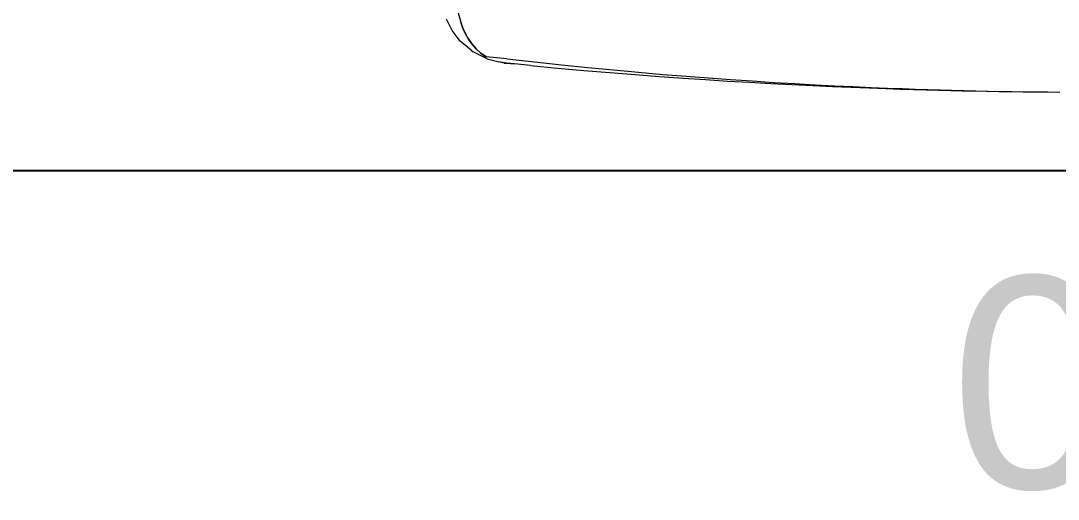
# Model space of a CAD drawing. Header units: inches. Extents: x 14 to 610, y 9 to 600.
# Drawn here: x 448.27 to 462.97, y 232.32 to 239.11 of the extents above; entities that cross this region are included whole.
import ezdxf
from ezdxf.enums import TextEntityAlignment as Align

# ---------------------------------------------------------------- set-up
doc = ezdxf.new("R2010")
doc.units = ezdxf.units.IN
doc.header["$MEASUREMENT"] = 0
doc.layers.add('A-FURN', color=7, linetype='Continuous')
doc.styles.get("Standard").update_dxf_attribs({"font": 'arial.ttf'})

# ---------------------------------------------------------------- blocks, each defined once
blk = doc.blocks.new('P_5CS702BK')
at = {"layer": 'A-FURN', "color": 0, "linetype": 'Continuous', "lineweight": 0}
for p, q in [((-9.31, 2.265), (-9.265, 2.1)), ((-9.31, 2.265), (-9.265, 2.1)), ((-9.385, 1.983), (-9.467, 2.143)), ((-9.265, 2.1), (-9.234, 2.018)), ((-9.234, 2.018), (-9.265, 2.1)), ((-9.271, 1.834), (-9.385, 1.983)), ((-9.234, 2.018), (-9.198, 1.938)), ((-9.198, 1.938), (-9.234, 2.018)), ((-9.198, 1.938), (-9.154, 1.862)), ((-9.154, 1.862), (-9.198, 1.938)), ((-9.118, 1.703), (-9.271, 1.834)), ((-9.154, 1.862), (-9.104, 1.79)), ((-9.104, 1.79), (-9.154, 1.862)), ((-9.104, 1.79), (-9.045, 1.723)), ((-9.045, 1.723), (-9.104, 1.79)), ((-9.118, 1.703), (-9.088, 1.681)), ((-8.89, 1.582), (-9.088, 1.681)), ((-9.045, 1.723), (-8.979, 1.663)), ((-8.979, 1.663), (-9.045, 1.723)), ((-8.979, 1.663), (-8.903, 1.612)), ((-8.903, 1.612), (-8.979, 1.663)), ((-8.612, 1.583), (-8.903, 1.612)), ((-8.89, 1.582), (-8.723, 1.538)), ((-8.648, 1.522), (-8.723, 1.538)), ((-8.618, 1.518), (-8.723, 1.538)), ((-8.648, 1.522), (-8.618, 1.518)), ((-8.618, 1.518), (-8.501, 1.512)), ((-8.501, 1.512), (-8.618, 1.518)), ((-8.612, 1.583), (-8.217, 1.538)), ((-8.277, 1.488), (-8.501, 1.512)), ((-8.277, 1.488), (-7.893, 1.451)), ((-8.217, 1.538), (-7.836, 1.498)), ((-7.836, 1.498), (-7.464, 1.46)), ((-7.893, 1.451), (-7.518, 1.418)), ((-7.518, 1.418), (-7.151, 1.387)), ((-7.464, 1.46), (-7.099, 1.424)), ((-7.151, 1.387), (-6.794, 1.358)), ((-7.099, 1.424), (-6.744, 1.392)), ((-6.794, 1.358), (-6.448, 1.332)), ((-6.744, 1.392), (-6.4, 1.362)), ((-6.448, 1.332), (-6.114, 1.308)), ((-6.4, 1.362), (-6.069, 1.335)), ((-6.069, 1.335), (-5.751, 1.311)), ((-6.114, 1.308), (-5.794, 1.287)), ((-5.794, 1.287), (-5.483, 1.267)), ((-5.751, 1.311), (-5.442, 1.289)), ((-5.483, 1.267), (-5.174, 1.249)), ((-5.442, 1.289), (-5.136, 1.268)), ((-5.174, 1.249), (-4.867, 1.232)), ((-5.136, 1.268), (-4.83, 1.248)), ((-4.867, 1.232), (-4.565, 1.216)), ((-4.83, 1.248), (-4.531, 1.231)), ((-4.565, 1.216), (-4.275, 1.202)), ((-4.531, 1.231), (-4.243, 1.215)), ((-4.275, 1.202), (-3.997, 1.19)), ((-4.243, 1.215), (-3.967, 1.2)), ((-3.997, 1.19), (-3.73, 1.179)), ((-3.967, 1.2), (-3.702, 1.188)), ((-3.73, 1.179), (-3.475, 1.169)), ((-3.702, 1.188), (-3.449, 1.177)), ((-3.449, 1.177), (-3.217, 1.167)), ((-3.475, 1.169), (-3.241, 1.16)), ((-3.241, 1.16), (-3.032, 1.153)), ((-3.217, 1.167), (-3.009, 1.159)), ((-3.032, 1.153), (-2.842, 1.147)), ((-3.009, 1.159), (-2.821, 1.153)), ((-2.842, 1.147), (-2.666, 1.142)), ((-2.821, 1.153), (-2.646, 1.147)), ((-2.666, 1.142), (-2.494, 1.138)), ((-2.646, 1.147), (-2.475, 1.142)), ((-2.494, 1.138), (-2.322, 1.134)), ((-2.475, 1.142), (-2.305, 1.137)), ((-2.322, 1.134), (-2.151, 1.13)), ((-2.305, 1.137), (-2.134, 1.132)), ((-2.151, 1.13), (-1.979, 1.126)), ((-2.134, 1.132), (-1.964, 1.128)), ((-1.979, 1.126), (-1.808, 1.123)), ((-1.964, 1.128), (-1.794, 1.125)), ((-1.808, 1.123), (-1.636, 1.12)), ((-1.794, 1.125), (-1.624, 1.121)), ((-1.636, 1.12), (-1.465, 1.117)), ((-1.624, 1.121), (-1.454, 1.118)), ((-1.465, 1.117), (-1.294, 1.115)), ((-1.454, 1.118), (-1.284, 1.116)), ((-1.294, 1.115), (-1.122, 1.113)), ((-1.284, 1.116), (-1.114, 1.114)), ((-1.122, 1.113), (-0.95, 1.112)), ((-1.114, 1.114), (-0.943, 1.112)), ((-0.95, 1.112), (-0.801, 1.111)), ((-0.943, 1.112), (-0.773, 1.111))]:
    blk.add_line(p, q, dxfattribs=at)
at = {"layer": 'A-FURN'}
blk.add_attdef('CAPTG', text='', height=7, dxfattribs=at).set_placement((-1, -3.819), align=Align.CENTER)
at = {"layer": 'A-FURN', "flags": 1}
for tag in ['CAPPN', 'CAPPD', 'CAPMG', 'CAPMC', 'CAPGC', 'CAPALIAS1', 'CAPALIAS2', 'CAPALIAS3', 'CAPBLDG', 'CAPFLOOR', 'CAPDEPT', 'CAPPERSON', 'CAPPL', 'CAPQT', 'CAPDH']:
    blk.add_attdef(tag, (0, 0), '', height=0.001, dxfattribs=at)
blk = doc.blocks.new('P_5CLDS6630HW')
at = {"layer": 'A-FURN', "color": 5}
blk.add_line((65.732, -29.546), (0, -29.546), dxfattribs=at)
blk.add_text('66/30', height=3, dxfattribs=at).set_placement((32.866, -26.546), align=Align.MIDDLE_CENTER)
blk.add_attdef('CAPTG', text='', height=2.5, dxfattribs=at).set_placement((-7101.347, 217.379, -0.512), align=Align.CENTER)
at = {"layer": 'A-FURN', "color": 5, "flags": 1}
for tag in ['CAPPN', 'CAPPD', 'CAPMG', 'CAPMC', 'CAPGC', 'CAPALIAS1', 'CAPALIAS2', 'CAPALIAS3', 'CAPBLDG', 'CAPFLOOR', 'CAPDEPT', 'CAPPERSON', 'CAPPL', 'CAPQT', 'CAPDH']:
    blk.add_attdef(tag, (0, 0), '', height=0.001, dxfattribs=at)

msp = doc.modelspace()

# ---------------------------------------------------------------- block references
at = {"layer": 'A-FURN'}
msp.add_blockref('P_5CS702BK', (463.76934, 236.98392), dxfattribs=at)
at = {"layer": 'A-FURN', "rotation": 180}
msp.add_blockref('P_5CLDS6630HW', (499.55682, 207.43767), dxfattribs=at)

doc.saveas('drawing.dxf')
